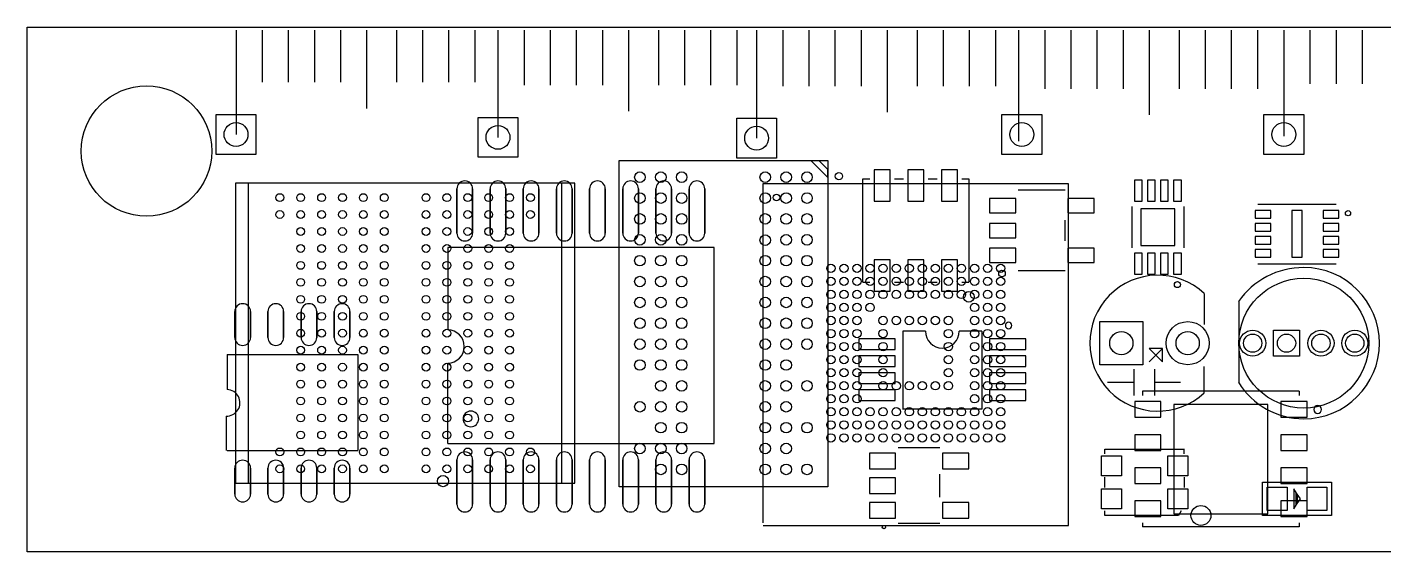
# Model space of a CAD drawing. Header units: millimetres. Extents: x 0 to 100, y 0 to 20.1.
# Drawn here: x 0 to 52, y 0 to 20.1 of the extents above; entities that cross this region are included whole.
import ezdxf

# ---------------------------------------------------------------- set-up
doc = ezdxf.new("R2010")
doc.units = ezdxf.units.MM

msp = doc.modelspace()

# ---------------------------------------------------------------- linework, layer by layer
for points in [[(0, 20.117), (100, 20.117), (100, 0), (0, 0), (0, 20.117)], [(7.238, 16.762), (8.762, 16.762), (8.762, 15.238), (7.238, 15.238)], [(17.272, 16.653), (18.796, 16.653), (18.796, 15.129), (17.272, 15.129)], [(37.338, 16.762), (38.862, 16.762), (38.862, 15.238), (37.338, 15.238)], [(47.371, 16.762), (48.895, 16.762), (48.895, 15.238), (47.371, 15.238)], [(27.178, 16.62), (28.702, 16.62), (28.702, 15.096), (27.178, 15.096)], [(30.67, 2.499), (22.669, 2.499), (22.669, 15.001), (30.67, 15.001), (30.67, 2.499)], [(33.05, 14.646), (32.441, 14.646), (32.441, 13.446), (33.05, 13.446)], [(34.341, 14.646), (33.731, 14.646), (33.731, 13.446), (34.341, 13.446)], [(35.631, 14.646), (35.022, 14.646), (35.022, 13.446), (35.631, 13.446)], [(7.978, 2.632), (20.978, 2.632), (20.978, 14.132), (7.978, 14.132), (7.978, 2.632)], [(42.707, 14.246), (42.407, 14.246), (42.407, 13.446), (42.707, 13.446)], [(43.207, 14.246), (42.907, 14.246), (42.907, 13.446), (43.207, 13.446)], [(43.707, 14.246), (43.407, 14.246), (43.407, 13.446), (43.707, 13.446)], [(44.207, 14.246), (43.907, 14.246), (43.907, 13.446), (44.207, 13.446)], [(16.464, 13.918), (16.464, 12.218)], [(17.064, 13.918), (17.064, 12.218)], [(17.734, 13.918), (17.734, 12.218)], [(18.334, 13.918), (18.334, 12.218)], [(19.004, 13.918), (19.004, 12.218)], [(19.604, 13.918), (19.604, 12.218)], [(20.274, 13.918), (20.274, 12.218)], [(20.874, 13.918), (20.874, 12.218)], [(21.544, 13.918), (21.544, 12.218)], [(22.144, 13.918), (22.144, 12.218)], [(22.814, 13.918), (22.814, 12.218)], [(23.414, 13.918), (23.414, 12.218)], [(24.084, 13.918), (24.084, 12.218)], [(24.684, 13.918), (24.684, 12.218)], [(25.354, 13.918), (25.354, 12.218)], [(25.954, 13.918), (25.954, 12.218)], [(37.862, 12.994), (37.862, 13.544), (36.862, 13.544), (36.862, 12.994)], [(40.862, 12.994), (40.862, 13.544), (39.862, 13.544), (39.862, 12.994)], [(42.657, 11.746), (43.957, 11.746), (43.957, 13.146), (42.657, 13.146)], [(47.041, 13.092), (47.041, 12.792), (47.641, 12.792), (47.641, 13.092)], [(48.841, 13.092), (48.441, 13.092), (48.441, 11.292), (48.841, 11.292)], [(49.641, 13.092), (49.641, 12.792), (50.241, 12.792), (50.241, 13.092)], [(37.862, 12.044), (37.862, 12.594), (36.862, 12.594), (36.862, 12.044)], [(47.041, 12.592), (47.041, 12.292), (47.641, 12.292), (47.641, 12.592)], [(49.641, 12.592), (49.641, 12.292), (50.241, 12.292), (50.241, 12.592)], [(47.041, 12.092), (47.041, 11.792), (47.641, 11.792), (47.641, 12.092)], [(49.641, 12.092), (49.641, 11.792), (50.241, 11.792), (50.241, 12.092)], [(37.862, 11.094), (37.862, 11.644), (36.862, 11.644), (36.862, 11.094)], [(40.862, 11.094), (40.862, 11.644), (39.862, 11.644), (39.862, 11.094)], [(42.707, 11.446), (42.407, 11.446), (42.407, 10.646), (42.707, 10.646)], [(43.207, 11.446), (42.907, 11.446), (42.907, 10.646), (43.207, 10.646)], [(43.707, 11.446), (43.407, 11.446), (43.407, 10.646), (43.707, 10.646)], [(43.907, 10.646), (44.207, 10.646), (44.207, 11.446), (43.907, 11.446)], [(47.041, 11.592), (47.041, 11.292), (47.641, 11.292), (47.641, 11.592)], [(49.641, 11.592), (49.641, 11.292), (50.241, 11.292), (50.241, 11.592)], [(33.05, 11.192), (32.441, 11.192), (32.441, 9.992), (33.05, 9.992)], [(34.341, 11.192), (33.731, 11.192), (33.731, 9.992), (34.341, 9.992)], [(35.631, 11.192), (35.022, 11.192), (35.022, 9.992), (35.631, 9.992)], [(7.955, 9.215), (7.955, 8.215)], [(8.555, 9.215), (8.555, 8.215)], [(9.225, 9.215), (9.225, 8.215)], [(9.825, 9.215), (9.825, 8.215)], [(10.495, 9.215), (10.495, 8.215)], [(11.095, 9.215), (11.095, 8.215)], [(11.765, 9.215), (11.765, 8.215)], [(12.365, 9.215), (12.365, 8.215)], [(41.084, 8.827), (42.736, 8.827), (42.736, 7.176), (41.084, 7.176)], [(48.735, 7.501), (47.734, 7.501), (47.734, 8.501), (48.735, 8.501)], [(33.249, 8.163), (31.852, 8.163), (31.852, 7.757), (33.249, 7.757)], [(38.252, 8.163), (36.855, 8.163), (36.855, 7.757), (38.252, 7.757)], [(33.249, 7.513), (31.852, 7.513), (31.852, 7.107), (33.249, 7.107)], [(38.252, 7.513), (36.855, 7.513), (36.855, 7.107), (38.252, 7.107)], [(33.249, 6.863), (31.852, 6.863), (31.852, 6.457), (33.249, 6.457)], [(38.252, 6.863), (36.855, 6.863), (36.855, 6.457), (38.252, 6.457)], [(33.249, 6.213), (31.852, 6.213), (31.852, 5.807), (33.249, 5.807)], [(38.252, 6.213), (36.855, 6.213), (36.855, 5.807), (38.252, 5.807)], [(42.42, 5.761), (42.42, 5.161), (43.42, 5.161), (43.42, 5.761)], [(49.02, 5.161), (49.02, 5.761), (48.02, 5.761), (48.02, 5.161)], [(47.52, 1.456), (47.52, 5.656), (43.92, 5.656), (43.92, 1.456)], [(42.42, 4.491), (42.42, 3.891), (43.42, 3.891), (43.42, 4.491)], [(49.02, 3.891), (49.02, 4.491), (48.02, 4.491), (48.02, 3.891)], [(33.263, 3.79), (32.263, 3.79), (32.263, 3.19), (33.263, 3.19)], [(35.063, 3.19), (36.063, 3.19), (36.063, 3.79), (35.063, 3.79)], [(41.91, 2.921), (41.148, 2.921), (41.148, 3.683), (41.91, 3.683)], [(44.45, 2.921), (43.688, 2.921), (43.688, 3.683), (44.45, 3.683)], [(7.955, 3.215), (7.955, 2.215)], [(8.555, 3.215), (8.555, 2.215)], [(9.225, 3.215), (9.225, 2.215)], [(9.825, 3.215), (9.825, 2.215)], [(10.495, 3.215), (10.495, 2.215)], [(11.095, 3.215), (11.095, 2.215)], [(11.765, 3.215), (11.765, 2.215)], [(12.365, 3.215), (12.365, 2.215)], [(16.464, 3.53), (16.464, 1.83)], [(17.064, 3.53), (17.064, 1.83)], [(17.734, 3.53), (17.734, 1.83)], [(18.334, 3.53), (18.334, 1.83)], [(19.004, 3.53), (19.004, 1.83)], [(19.604, 3.53), (19.604, 1.83)], [(20.274, 3.53), (20.274, 1.83)], [(20.874, 3.53), (20.874, 1.83)], [(21.544, 3.53), (21.544, 1.83)], [(22.144, 3.53), (22.144, 1.83)], [(22.814, 3.53), (22.814, 1.83)], [(23.414, 3.53), (23.414, 1.83)], [(24.084, 3.53), (24.084, 1.83)], [(24.684, 3.53), (24.684, 1.83)], [(25.354, 3.53), (25.354, 1.83)], [(25.954, 3.53), (25.954, 1.83)], [(42.42, 3.221), (42.42, 2.621), (43.42, 2.621), (43.42, 3.221)], [(49.02, 2.621), (49.02, 3.221), (48.02, 3.221), (48.02, 2.621)], [(33.263, 2.84), (32.263, 2.84), (32.263, 2.24), (33.263, 2.24)], [(47.32, 2.667), (49.962, 2.667), (49.962, 1.397), (47.32, 1.397), (47.32, 2.667)], [(41.91, 1.651), (41.148, 1.651), (41.148, 2.413), (41.91, 2.413)], [(44.45, 1.651), (43.688, 1.651), (43.688, 2.413), (44.45, 2.413)], [(47.498, 2.477), (48.26, 2.477), (48.26, 1.588), (47.498, 1.588)], [(48.514, 2.413), (48.514, 1.651), (48.641, 1.854), (48.768, 2.032), (48.641, 2.21), (48.514, 2.413)], [(49.022, 2.477), (49.784, 2.477), (49.784, 1.588), (49.022, 1.588)], [(33.263, 1.89), (32.263, 1.89), (32.263, 1.29), (33.263, 1.29)], [(35.063, 1.29), (36.063, 1.29), (36.063, 1.89), (35.063, 1.89)], [(42.42, 1.951), (42.42, 1.351), (43.42, 1.351), (43.42, 1.951)], [(49.02, 1.351), (49.02, 1.951), (48.02, 1.951), (48.02, 1.351)]]:
    msp.add_lwpolyline(points, close=True)
for points in [[(8, 20), (8, 16)], [(9, 20), (9, 18)], [(10, 20), (10, 18)], [(11, 20), (11, 18)], [(12, 20), (12, 18)], [(13, 20), (13, 17)], [(14.145, 20), (14.145, 18)], [(15.145, 20), (15.145, 18)], [(16.145, 20), (16.145, 18)], [(17.145, 20), (17.145, 18)], [(18.034, 20), (18.034, 15.891)], [(19.034, 20), (19.034, 17.891)], [(20.034, 20), (20.034, 17.891)], [(21.034, 20), (21.034, 17.891)], [(22.034, 20), (22.034, 17.891)], [(23.034, 20), (23.034, 16.891)], [(24.179, 20), (24.179, 17.891)], [(25.179, 20), (25.179, 17.891)], [(26.179, 20), (26.179, 17.891)], [(27.179, 20), (27.179, 17.891)], [(27.94, 20), (27.94, 15.858)], [(28.94, 20), (28.94, 17.858)], [(29.94, 20), (29.94, 17.858)], [(30.94, 20), (30.94, 17.858)], [(31.94, 20), (31.94, 17.858)], [(32.94, 20), (32.94, 16.858)], [(34.085, 20), (34.085, 17.858)], [(35.085, 20), (35.085, 17.858)], [(36.085, 20), (36.085, 17.858)], [(37.085, 20), (37.085, 17.858)], [(37.974, 20), (37.974, 15.749)], [(38.974, 20), (38.974, 17.749)], [(39.974, 20), (39.974, 17.749)], [(40.974, 20), (40.974, 17.749)], [(41.974, 20), (41.974, 17.749)], [(42.974, 20), (42.974, 16.749)], [(44.119, 20), (44.119, 17.749)], [(45.119, 20), (45.119, 17.749)], [(46.119, 20), (46.119, 17.749)], [(47.119, 20), (47.119, 17.749)], [(48.133, 20), (48.133, 15.939)], [(49.133, 20), (49.133, 17.939)], [(50.133, 20), (50.133, 17.939)], [(51.133, 20), (51.133, 17.939)], [(29.961, 15.001), (30.017, 15.001), (30.67, 14.348)], [(30.67, 14.668), (30.651, 14.668), (30.317, 15.001)], [(30.67, 14.348), (30.67, 14.668)], [(8.478, 2.632), (8.478, 14.132)], [(20.478, 2.632), (20.478, 14.132)], [(28.195, 14.12), (39.878, 14.12), (39.878, 12.699)], [(28.195, 1.12), (28.195, 14.12)], [(32.004, 10.338), (32.004, 14.3)], [(32.004, 14.3), (32.272, 14.3)], [(33.219, 14.3), (33.563, 14.3)], [(34.509, 14.3), (34.853, 14.3)], [(35.8, 14.3), (36.068, 14.3)], [(36.068, 14.3), (36.068, 10.338)], [(39.762, 13.869), (37.962, 13.869)], [(42.307, 13.238), (42.307, 11.654)], [(44.307, 13.238), (44.307, 11.654)], [(47.14, 13.332), (50.142, 13.332)], [(28.195, 1.015), (39.879, 1.015), (39.879, 12.699)], [(39.762, 11.919), (39.762, 12.719)], [(16.109, 4.153), (26.309, 4.153), (26.309, 11.671), (16.109, 11.671)], [(16.109, 11.671), (16.109, 8.509)], [(47.14, 11.041), (50.142, 11.041)], [(39.762, 10.769), (37.962, 10.769)], [(32.004, 10.338), (32.272, 10.338)], [(33.219, 10.338), (33.563, 10.338)], [(34.509, 10.338), (34.853, 10.338)], [(35.8, 10.338), (36.068, 10.338)], [(45.085, 9.906), (45.085, 8.712)], [(46.406, 9.601), (46.406, 6.502)], [(33.541, 8.463), (33.541, 5.463)], [(34.404, 8.463), (33.541, 8.463)], [(36.563, 8.463), (35.7, 8.463)], [(36.563, 8.466), (36.563, 5.466)], [(42.977, 7.29), (43.485, 7.798), (42.977, 7.798), (43.485, 7.29), (43.485, 7.798)], [(7.66, 7.569), (12.66, 7.569)], [(7.66, 7.569), (7.66, 6.223)], [(12.66, 7.569), (12.66, 3.886)], [(16.109, 4.153), (16.109, 7.239)], [(42.393, 7.01), (42.393, 6.502), (42.393, 5.994)], [(43.18, 7.01), (43.18, 6.502), (43.18, 5.994)], [(45.085, 6.096), (45.085, 7.112)], [(41.377, 6.502), (42.393, 6.502)], [(43.18, 6.502), (44.171, 6.502)], [(48.72, 6.156), (42.72, 6.156)], [(42.72, 6.156), (42.72, 5.992)], [(48.72, 6.156), (48.72, 5.992)], [(7.62, 5.207), (7.62, 3.886)], [(36.563, 5.466), (33.563, 5.466)], [(7.66, 3.886), (12.66, 3.886)], [(34.963, 3.99), (33.363, 3.99)], [(41.275, 3.759), (41.275, 3.937), (44.298, 3.937), (44.323, 3.937)], [(44.298, 3.937), (44.298, 3.759)], [(34.963, 2.098), (34.963, 2.982)], [(41.275, 2.464), (41.275, 2.87)], [(44.323, 2.464), (44.323, 2.87)], [(48.59, 2.286), (48.59, 1.778)], [(48.641, 2.21), (48.641, 1.854)], [(44.196, 1.575), (44.094, 1.397), (41.275, 1.397), (41.275, 1.575)], [(34.963, 1.09), (33.363, 1.09)], [(42.72, 1.12), (42.72, 0.956)], [(48.72, 1.12), (48.72, 0.956)], [(48.72, 0.956), (42.72, 0.956)]]:
    msp.add_lwpolyline(points)
for centre, radius in [((4.572, 15.367), 2.5), ((8, 16), 0.457), ((18.034, 15.891), 0.457), ((27.94, 15.858), 0.457), ((38.1, 16), 0.457), ((48.133, 16), 0.457), ((23.47, 14.363), 0.203), ((24.27, 14.363), 0.203), ((25.07, 14.363), 0.203), ((28.27, 14.363), 0.203), ((29.07, 14.363), 0.203), ((29.87, 14.363), 0.203), ((31.09, 14.402), 0.137), ((9.678, 13.582), 0.15), ((10.478, 13.582), 0.15), ((11.278, 13.582), 0.15), ((12.078, 13.582), 0.15), ((12.878, 13.582), 0.15), ((13.678, 13.582), 0.15), ((15.278, 13.582), 0.15), ((16.078, 13.582), 0.15), ((16.878, 13.582), 0.15), ((17.678, 13.582), 0.15), ((18.478, 13.582), 0.15), ((19.278, 13.582), 0.15), ((23.47, 13.563), 0.203), ((24.27, 13.563), 0.203), ((25.07, 13.563), 0.203), ((28.27, 13.563), 0.203), ((28.702, 13.589), 0.127), ((29.07, 13.563), 0.203), ((29.87, 13.563), 0.203), ((9.678, 12.932), 0.15), ((10.478, 12.932), 0.15), ((11.278, 12.932), 0.15), ((12.078, 12.932), 0.15), ((12.878, 12.932), 0.15), ((13.678, 12.932), 0.15), ((15.278, 12.932), 0.15), ((16.078, 12.932), 0.15), ((16.878, 12.932), 0.15), ((17.678, 12.932), 0.15), ((18.478, 12.932), 0.15), ((19.278, 12.932), 0.15), ((50.591, 12.982), 0.1), ((23.47, 12.763), 0.203), ((24.27, 12.763), 0.203), ((25.07, 12.763), 0.203), ((28.27, 12.764), 0.203), ((29.07, 12.763), 0.203), ((29.87, 12.763), 0.203), ((10.478, 12.282), 0.15), ((11.278, 12.282), 0.15), ((12.078, 12.282), 0.15), ((12.878, 12.282), 0.15), ((13.678, 12.282), 0.15), ((15.278, 12.282), 0.15), ((16.078, 12.282), 0.15), ((16.878, 12.282), 0.15), ((17.678, 12.282), 0.15), ((18.478, 12.282), 0.15), ((23.47, 11.963), 0.203), ((24.27, 11.963), 0.203), ((25.07, 11.963), 0.203), ((28.27, 11.951), 0.203), ((29.07, 11.963), 0.203), ((29.87, 11.963), 0.203), ((10.478, 11.632), 0.15), ((11.278, 11.632), 0.15), ((12.078, 11.632), 0.15), ((12.878, 11.632), 0.15), ((13.678, 11.632), 0.15), ((15.278, 11.632), 0.15), ((16.078, 11.632), 0.15), ((16.878, 11.632), 0.15), ((17.678, 11.632), 0.15), ((18.478, 11.632), 0.15), ((10.478, 10.982), 0.15), ((11.278, 10.982), 0.15), ((12.078, 10.982), 0.15), ((12.878, 10.982), 0.15), ((13.678, 10.982), 0.15), ((15.278, 10.982), 0.15), ((16.078, 10.982), 0.15), ((16.878, 10.982), 0.15), ((17.678, 10.982), 0.15), ((18.478, 10.982), 0.15), ((23.47, 11.163), 0.203), ((24.27, 11.163), 0.203), ((25.07, 11.163), 0.203), ((28.27, 11.163), 0.203), ((29.07, 11.163), 0.203), ((29.87, 11.163), 0.203), ((30.786, 10.87), 0.16), ((31.286, 10.87), 0.16), ((31.786, 10.87), 0.16), ((32.286, 10.87), 0.16), ((32.786, 10.87), 0.16), ((33.286, 10.87), 0.16), ((33.786, 10.87), 0.16), ((34.286, 10.87), 0.16), ((34.786, 10.87), 0.16), ((35.286, 10.87), 0.16), ((35.786, 10.87), 0.16), ((36.286, 10.87), 0.16), ((36.786, 10.87), 0.16), ((37.286, 10.87), 0.16), ((10.478, 10.332), 0.15), ((11.278, 10.332), 0.15), ((12.078, 10.332), 0.15), ((12.878, 10.332), 0.15), ((13.678, 10.332), 0.15), ((15.278, 10.332), 0.15), ((16.078, 10.332), 0.15), ((16.878, 10.332), 0.15), ((17.678, 10.332), 0.15), ((18.478, 10.332), 0.15), ((23.47, 10.363), 0.203), ((24.27, 10.363), 0.203), ((25.07, 10.363), 0.203), ((28.27, 10.363), 0.203), ((29.07, 10.363), 0.203), ((29.87, 10.363), 0.203), ((30.786, 10.37), 0.16), ((31.286, 10.37), 0.16), ((31.786, 10.37), 0.16), ((32.286, 10.37), 0.16), ((32.786, 10.37), 0.16), ((33.286, 10.37), 0.16), ((33.786, 10.37), 0.16), ((34.286, 10.37), 0.16), ((34.786, 10.37), 0.16), ((35.286, 10.37), 0.16), ((35.786, 10.37), 0.16), ((36.286, 10.37), 0.16), ((36.786, 10.37), 0.16), ((37.286, 10.37), 0.16), ((37.338, 10.668), 0.127), ((48.895, 8.001), 2.489), ((30.786, 9.87), 0.16), ((31.286, 9.87), 0.16), ((31.786, 9.87), 0.16), ((32.286, 9.87), 0.16), ((32.786, 9.87), 0.16), ((33.286, 9.87), 0.16), ((33.786, 9.87), 0.16), ((34.286, 9.87), 0.16), ((34.786, 9.87), 0.16), ((35.286, 9.87), 0.16), ((35.786, 9.87), 0.16), ((36.068, 9.779), 0.203), ((36.286, 9.87), 0.16), ((36.786, 9.87), 0.16), ((37.286, 9.87), 0.16), ((44.057, 10.246), 0.117), ((10.478, 9.682), 0.15), ((11.278, 9.682), 0.15), ((12.078, 9.682), 0.15), ((12.878, 9.682), 0.15), ((13.678, 9.682), 0.15), ((15.278, 9.682), 0.15), ((16.078, 9.682), 0.15), ((16.878, 9.682), 0.15), ((17.678, 9.682), 0.15), ((18.478, 9.682), 0.15), ((23.47, 9.563), 0.203), ((24.27, 9.563), 0.203), ((25.07, 9.563), 0.203), ((28.27, 9.563), 0.203), ((29.07, 9.563), 0.203), ((29.87, 9.563), 0.203), ((30.786, 9.37), 0.16), ((31.286, 9.37), 0.16), ((31.786, 9.37), 0.16), ((32.286, 9.37), 0.16), ((36.286, 9.37), 0.16), ((36.786, 9.37), 0.16), ((37.286, 9.37), 0.16), ((10.478, 9.032), 0.15), ((11.278, 9.032), 0.15), ((12.078, 9.032), 0.15), ((12.878, 9.032), 0.15), ((13.678, 9.032), 0.15), ((15.278, 9.032), 0.15), ((16.078, 9.032), 0.15), ((16.878, 9.032), 0.15), ((17.678, 9.032), 0.15), ((18.478, 9.032), 0.15), ((23.47, 8.763), 0.203), ((24.27, 8.763), 0.203), ((25.07, 8.763), 0.203), ((28.27, 8.763), 0.203), ((29.07, 8.763), 0.203), ((29.87, 8.763), 0.203), ((30.786, 8.87), 0.16), ((31.286, 8.87), 0.16), ((31.786, 8.87), 0.16), ((32.786, 8.87), 0.16), ((33.286, 8.87), 0.16), ((33.786, 8.87), 0.16), ((34.286, 8.87), 0.16), ((34.786, 8.87), 0.16), ((35.286, 8.87), 0.16), ((36.286, 8.87), 0.16), ((36.786, 8.87), 0.16), ((37.286, 8.87), 0.16), ((10.478, 8.382), 0.15), ((11.278, 8.382), 0.15), ((12.078, 8.382), 0.15), ((12.878, 8.382), 0.15), ((13.678, 8.382), 0.15), ((15.278, 8.382), 0.15), ((16.078, 8.382), 0.15), ((16.878, 8.382), 0.15), ((17.678, 8.382), 0.15), ((18.478, 8.382), 0.15), ((30.786, 8.37), 0.16), ((31.286, 8.37), 0.16), ((31.786, 8.37), 0.16), ((32.786, 8.37), 0.16), ((35.286, 8.37), 0.16), ((36.286, 8.37), 0.16), ((36.786, 8.37), 0.16), ((37.286, 8.37), 0.16), ((41.91, 8.001), 0.445), ((44.45, 8.001), 0.826), ((44.45, 8.001), 0.445), ((46.939, 8.001), 0.5), ((46.939, 8.001), 0.351), ((48.235, 8.001), 0.351), ((49.555, 8.001), 0.5), ((49.555, 8.001), 0.351), ((50.851, 8.001), 0.5), ((50.851, 8.001), 0.351), ((10.478, 7.732), 0.15), ((11.278, 7.732), 0.15), ((12.078, 7.732), 0.15), ((12.878, 7.732), 0.15), ((13.678, 7.732), 0.15), ((15.278, 7.732), 0.15), ((16.078, 7.732), 0.15), ((16.878, 7.732), 0.15), ((17.678, 7.732), 0.15), ((18.478, 7.732), 0.15), ((23.47, 7.963), 0.203), ((24.27, 7.963), 0.203), ((25.07, 7.963), 0.203), ((28.27, 7.963), 0.203), ((29.07, 7.963), 0.203), ((29.87, 7.963), 0.203), ((30.786, 7.87), 0.16), ((31.286, 7.87), 0.16), ((31.786, 7.87), 0.16), ((32.786, 7.87), 0.16), ((35.286, 7.87), 0.16), ((36.286, 7.87), 0.16), ((36.786, 7.87), 0.16), ((37.286, 7.87), 0.16), ((23.47, 7.163), 0.203), ((24.27, 7.163), 0.203), ((25.07, 7.163), 0.203), ((28.27, 7.163), 0.203), ((29.07, 7.163), 0.203), ((30.786, 7.37), 0.16), ((31.286, 7.37), 0.16), ((31.786, 7.37), 0.16), ((32.786, 7.37), 0.16), ((35.286, 7.37), 0.16), ((36.286, 7.37), 0.16), ((36.786, 7.37), 0.16), ((37.286, 7.37), 0.16), ((10.478, 7.082), 0.15), ((11.278, 7.082), 0.15), ((12.078, 7.082), 0.15), ((12.878, 7.082), 0.15), ((13.678, 7.082), 0.15), ((15.278, 7.082), 0.15), ((16.078, 7.082), 0.15), ((16.878, 7.082), 0.15), ((17.678, 7.082), 0.15), ((18.478, 7.082), 0.15), ((30.786, 6.87), 0.16), ((31.286, 6.87), 0.16), ((31.786, 6.87), 0.16), ((32.786, 6.87), 0.16), ((35.286, 6.87), 0.16), ((36.286, 6.87), 0.16), ((36.786, 6.87), 0.16), ((37.286, 6.87), 0.16), ((10.478, 6.432), 0.15), ((11.278, 6.432), 0.15), ((12.078, 6.432), 0.15), ((12.878, 6.432), 0.15), ((13.678, 6.432), 0.15), ((15.278, 6.432), 0.15), ((16.078, 6.432), 0.15), ((16.878, 6.432), 0.15), ((17.678, 6.432), 0.15), ((18.478, 6.432), 0.15), ((24.27, 6.363), 0.203), ((25.07, 6.363), 0.203), ((28.27, 6.363), 0.203), ((29.07, 6.363), 0.203), ((29.87, 6.363), 0.203), ((30.786, 6.37), 0.16), ((31.286, 6.37), 0.16), ((31.786, 6.37), 0.16), ((32.786, 6.37), 0.16), ((33.286, 6.37), 0.16), ((33.786, 6.37), 0.16), ((34.286, 6.37), 0.16), ((34.786, 6.37), 0.16), ((35.286, 6.37), 0.16), ((36.286, 6.37), 0.16), ((36.786, 6.37), 0.16), ((37.286, 6.37), 0.16), ((10.478, 5.782), 0.15), ((11.278, 5.782), 0.15), ((12.078, 5.782), 0.15), ((12.878, 5.782), 0.15), ((13.678, 5.782), 0.15), ((15.278, 5.782), 0.15), ((16.078, 5.782), 0.15), ((16.878, 5.782), 0.15), ((17.678, 5.782), 0.15), ((18.478, 5.782), 0.15), ((23.47, 5.563), 0.203), ((24.27, 5.563), 0.203), ((25.07, 5.563), 0.203), ((28.27, 5.563), 0.203), ((29.07, 5.563), 0.203), ((30.786, 5.87), 0.16), ((31.286, 5.87), 0.16), ((31.786, 5.87), 0.16), ((36.286, 5.87), 0.16), ((36.786, 5.87), 0.16), ((37.286, 5.87), 0.16), ((10.478, 5.132), 0.15), ((11.278, 5.132), 0.15), ((12.078, 5.132), 0.15), ((12.878, 5.132), 0.15), ((13.678, 5.132), 0.15), ((15.278, 5.132), 0.15), ((16.078, 5.132), 0.15), ((16.878, 5.132), 0.15), ((17.678, 5.132), 0.15), ((18.478, 5.132), 0.15), ((30.786, 5.37), 0.16), ((31.286, 5.37), 0.16), ((31.786, 5.37), 0.16), ((32.286, 5.37), 0.16), ((32.786, 5.37), 0.16), ((33.286, 5.37), 0.16), ((33.786, 5.37), 0.16), ((34.286, 5.37), 0.16), ((34.786, 5.37), 0.16), ((35.286, 5.37), 0.16), ((35.786, 5.37), 0.16), ((36.286, 5.37), 0.16), ((36.786, 5.37), 0.16), ((37.286, 5.37), 0.16), ((24.27, 4.763), 0.203), ((25.07, 4.763), 0.203), ((28.27, 4.763), 0.203), ((29.07, 4.763), 0.203), ((29.87, 4.763), 0.203), ((30.786, 4.87), 0.16), ((31.286, 4.87), 0.16), ((31.786, 4.87), 0.16), ((32.286, 4.87), 0.16), ((32.786, 4.87), 0.16), ((33.286, 4.87), 0.16), ((33.786, 4.87), 0.16), ((34.286, 4.87), 0.16), ((34.786, 4.87), 0.16), ((35.286, 4.87), 0.16), ((35.786, 4.87), 0.16), ((36.286, 4.87), 0.16), ((36.786, 4.87), 0.16), ((37.286, 4.87), 0.16), ((10.478, 4.482), 0.15), ((11.278, 4.482), 0.15), ((12.078, 4.482), 0.15), ((12.878, 4.482), 0.15), ((13.678, 4.482), 0.15), ((15.278, 4.482), 0.15), ((16.078, 4.482), 0.15), ((16.878, 4.482), 0.15), ((17.678, 4.482), 0.15), ((18.478, 4.482), 0.15), ((23.47, 3.963), 0.203), ((24.27, 3.963), 0.203), ((25.07, 3.963), 0.203), ((28.27, 3.963), 0.203), ((29.07, 3.963), 0.203), ((30.786, 4.37), 0.16), ((31.286, 4.37), 0.16), ((31.786, 4.37), 0.16), ((32.286, 4.37), 0.16), ((32.786, 4.37), 0.16), ((33.286, 4.37), 0.16), ((33.786, 4.37), 0.16), ((34.286, 4.37), 0.16), ((34.786, 4.37), 0.16), ((35.286, 4.37), 0.16), ((35.786, 4.37), 0.16), ((36.286, 4.37), 0.16), ((36.786, 4.37), 0.16), ((37.286, 4.37), 0.16), ((9.678, 3.832), 0.15), ((10.478, 3.832), 0.15), ((11.278, 3.832), 0.15), ((12.078, 3.832), 0.15), ((12.878, 3.832), 0.15), ((13.678, 3.832), 0.15), ((15.278, 3.832), 0.15), ((16.078, 3.832), 0.15), ((16.878, 3.832), 0.15), ((17.678, 3.832), 0.15), ((18.478, 3.832), 0.15), ((19.278, 3.832), 0.15), ((9.678, 3.182), 0.15), ((10.478, 3.182), 0.15), ((11.278, 3.182), 0.15), ((12.078, 3.182), 0.15), ((12.878, 3.182), 0.15), ((13.678, 3.182), 0.15), ((15.278, 3.182), 0.15), ((16.078, 3.182), 0.15), ((16.878, 3.182), 0.15), ((17.678, 3.182), 0.15), ((18.478, 3.182), 0.15), ((19.278, 3.182), 0.15), ((24.27, 3.163), 0.203), ((25.07, 3.163), 0.203), ((28.27, 3.163), 0.203), ((29.07, 3.163), 0.203), ((29.87, 3.163), 0.203), ((15.929, 2.714), 0.215), ((44.958, 1.397), 0.381), ((32.813, 0.95), 0.064)]:
    msp.add_circle(centre, radius)
for centre, radius, start, end in [((16.764, 13.918), 0.3, 360, 180), ((18.034, 13.918), 0.3, 360, 180), ((19.304, 13.918), 0.3, 360, 180), ((20.574, 13.918), 0.3, 360, 180), ((21.844, 13.918), 0.3, 360, 180), ((23.114, 13.918), 0.3, 360, 180), ((24.384, 13.918), 0.3, 360, 180), ((25.654, 13.918), 0.3, 360, 180), ((16.764, 12.218), 0.3, 180, 360), ((18.034, 12.218), 0.3, 180, 360), ((19.304, 12.218), 0.3, 180, 360), ((20.574, 12.218), 0.3, 180, 360), ((21.844, 12.218), 0.3, 180, 360), ((23.114, 12.218), 0.3, 180, 360), ((24.384, 12.218), 0.3, 180, 360), ((25.654, 12.218), 0.3, 180, 360), ((43.307, 8.001), 2.606, 46.9752, 313.0248), ((48.895, 7.847), 3.054, 90, 144.9488), ((48.895, 8.001), 2.9, 0, 90), ((8.255, 9.215), 0.3, 360, 180), ((9.525, 9.215), 0.3, 360, 180), ((10.795, 9.215), 0.3, 360, 180), ((12.065, 9.215), 0.3, 360, 180), ((16.109, 7.874), 0.635, 270, 90), ((35.052, 8.463), 0.648, 180, 360), ((37.592, 8.679), 0.125, 180.5822, 179.4178), ((8.255, 8.215), 0.3, 180, 360), ((9.525, 8.215), 0.3, 180, 360), ((10.795, 8.215), 0.3, 180, 360), ((12.065, 8.215), 0.3, 180, 360), ((48.895, 8.001), 2.9, 270, 0), ((48.895, 8.033), 2.932, 211.5022, 270), ((7.644, 5.715), 0.508, 267.3393, 88.151), ((16.995, 5.098), 0.3, 90, 89.5149), ((49.426, 5.46), 0.15, 180.4851, 179.5149), ((16.764, 3.53), 0.3, 360, 180), ((18.034, 3.53), 0.3, 360, 180), ((19.304, 3.53), 0.3, 360, 180), ((20.574, 3.53), 0.3, 360, 180), ((21.844, 3.53), 0.3, 360, 180), ((23.114, 3.53), 0.3, 360, 180), ((24.384, 3.53), 0.3, 360, 180), ((25.654, 3.53), 0.3, 360, 180), ((8.255, 3.215), 0.3, 360, 180), ((9.525, 3.215), 0.3, 360, 180), ((10.795, 3.215), 0.3, 360, 180), ((12.065, 3.215), 0.3, 360, 180), ((8.255, 2.215), 0.3, 180, 360), ((9.525, 2.215), 0.3, 180, 360), ((10.795, 2.215), 0.3, 180, 360), ((12.065, 2.215), 0.3, 180, 360), ((16.764, 1.83), 0.3, 180, 360), ((18.034, 1.83), 0.3, 180, 360), ((19.304, 1.83), 0.3, 180, 360), ((20.574, 1.83), 0.3, 180, 360), ((21.844, 1.83), 0.3, 180, 360), ((23.114, 1.83), 0.3, 180, 360), ((24.384, 1.83), 0.3, 180, 360), ((25.654, 1.83), 0.3, 180, 360)]:
    msp.add_arc(centre, radius, start, end)

doc.saveas('drawing.dxf')
